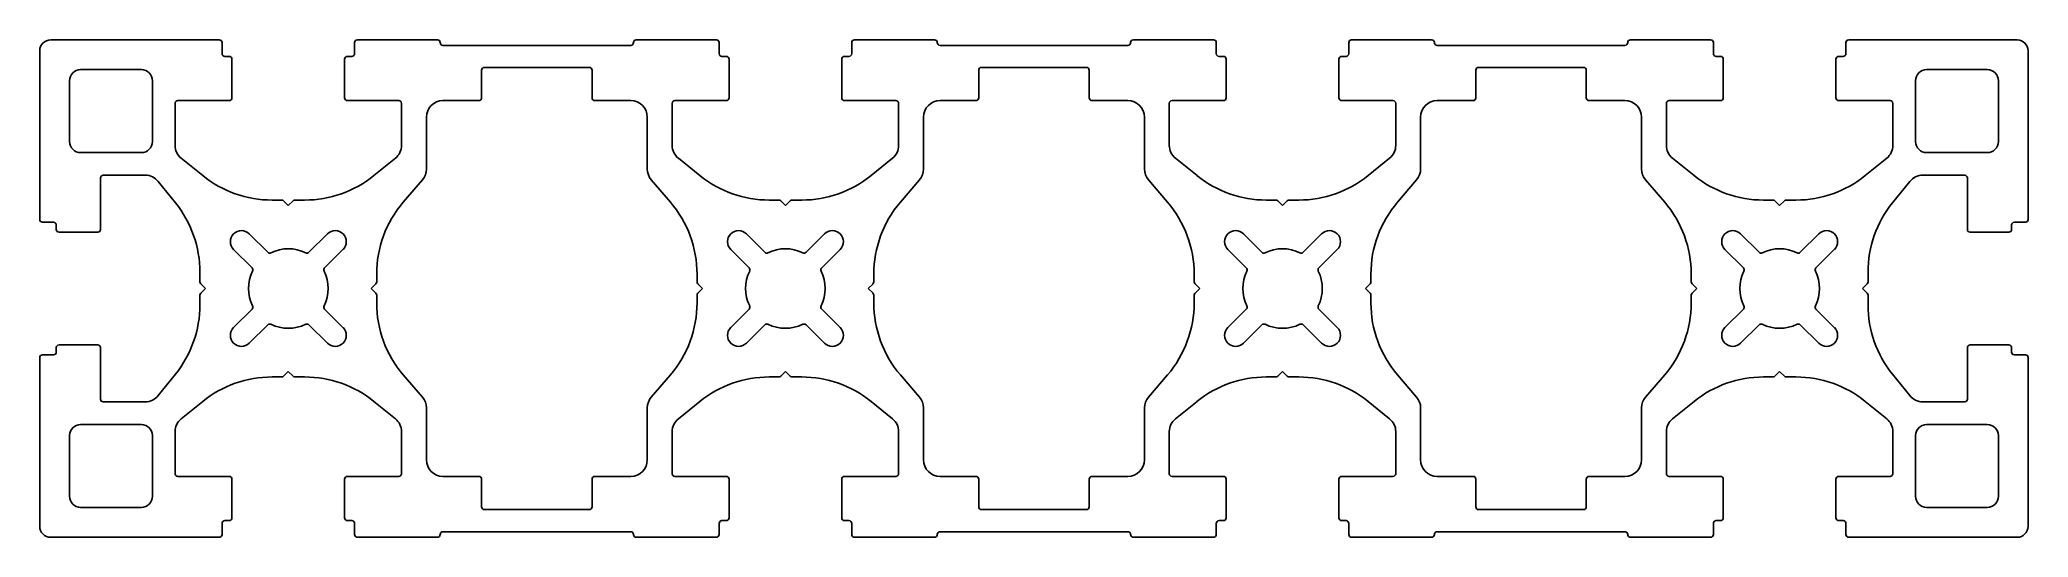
# Model space of a CAD drawing. Header units: millimetres. Extents: x 2 to 182, y 2 to 47.
import ezdxf

# ---------------------------------------------------------------- set-up
doc = ezdxf.new("R2010")
doc.units = ezdxf.units.MM

msp = doc.modelspace()

# ---------------------------------------------------------------- linework, layer by layer
for p, q in [((2.13, 45.79), (2.13, 30.54)), ((18.38, 46.79), (3.13, 46.79)), ((18.63, 45.54), (18.63, 46.54)), ((19.28, 45.29), (18.88, 45.29)), ((19.53, 41.54), (19.53, 45.04)), ((29.73, 45.04), (29.73, 41.54)), ((30.38, 45.29), (29.98, 45.29)), ((30.63, 46.54), (30.63, 45.54)), ((38.13, 46.79), (30.88, 46.79)), ((55.63, 46.29), (38.63, 46.29)), ((63.38, 46.79), (56.13, 46.79)), ((63.63, 45.54), (63.63, 46.54)), ((64.28, 45.29), (63.88, 45.29)), ((64.53, 41.54), (64.53, 45.04)), ((74.73, 45.04), (74.73, 41.54)), ((75.38, 45.29), (74.98, 45.29)), ((75.63, 46.54), (75.63, 45.54)), ((83.13, 46.79), (75.88, 46.79)), ((100.63, 46.29), (83.63, 46.29)), ((108.38, 46.79), (101.13, 46.79)), ((108.63, 45.54), (108.63, 46.54)), ((109.28, 45.29), (108.88, 45.29)), ((109.53, 41.54), (109.53, 45.04)), ((119.73, 45.04), (119.73, 41.54)), ((120.38, 45.29), (119.98, 45.29)), ((120.63, 46.54), (120.63, 45.54)), ((128.13, 46.79), (120.88, 46.79)), ((145.63, 46.29), (128.63, 46.29)), ((153.38, 46.79), (146.13, 46.79)), ((153.63, 45.54), (153.63, 46.54)), ((154.28, 45.29), (153.88, 45.29)), ((154.53, 41.54), (154.53, 45.04)), ((164.73, 45.04), (164.73, 41.54)), ((165.38, 45.29), (164.98, 45.29)), ((165.63, 46.54), (165.63, 45.54)), ((181.13, 46.79), (165.88, 46.79)), ((182.13, 30.54), (182.13, 45.79)), ((5.83, 44.09), (11.33, 44.09)), ((42.13, 41.54), (42.13, 44.04)), ((42.38, 44.29), (51.88, 44.29)), ((52.13, 44.04), (52.13, 41.54)), ((87.13, 41.54), (87.13, 44.04)), ((87.38, 44.29), (96.88, 44.29)), ((97.13, 44.04), (97.13, 41.54)), ((132.13, 41.54), (132.13, 44.04)), ((132.38, 44.29), (141.88, 44.29)), ((142.13, 44.04), (142.13, 41.54)), ((172.93, 44.09), (178.43, 44.09)), ((4.83, 37.59), (4.83, 43.09)), ((12.33, 43.09), (12.33, 37.59)), ((171.93, 37.59), (171.93, 43.09)), ((179.43, 43.09), (179.43, 37.59)), ((14.38, 37.24), (14.38, 41.04)), ((14.63, 41.29), (19.28, 41.29)), ((29.98, 41.29), (34.63, 41.29)), ((34.88, 41.04), (34.88, 37.24)), ((37.13, 35.1), (37.13, 39.79)), ((38.63, 41.29), (41.88, 41.29)), ((52.38, 41.29), (55.63, 41.29)), ((57.13, 39.79), (57.13, 35.1)), ((59.38, 37.24), (59.38, 41.04)), ((59.63, 41.29), (64.28, 41.29)), ((74.98, 41.29), (79.63, 41.29)), ((79.88, 41.04), (79.88, 37.24)), ((82.13, 35.1), (82.13, 39.79)), ((83.63, 41.29), (86.88, 41.29)), ((97.38, 41.29), (100.63, 41.29)), ((102.13, 39.79), (102.13, 35.1)), ((104.38, 37.24), (104.38, 41.04)), ((104.63, 41.29), (109.28, 41.29)), ((119.98, 41.29), (124.63, 41.29)), ((124.88, 41.04), (124.88, 37.24)), ((127.13, 35.1), (127.13, 39.79)), ((128.63, 41.29), (131.88, 41.29)), ((142.38, 41.29), (145.63, 41.29)), ((147.13, 39.79), (147.13, 35.1)), ((149.38, 37.24), (149.38, 41.04)), ((149.63, 41.29), (154.28, 41.29)), ((164.98, 41.29), (169.63, 41.29)), ((169.88, 41.04), (169.88, 37.24)), ((11.33, 36.59), (5.83, 36.59)), ((16.89, 34.5), (14.94, 36.07)), ((34.32, 36.07), (32.38, 34.5)), ((61.89, 34.5), (59.94, 36.07)), ((79.32, 36.07), (77.38, 34.5)), ((106.89, 34.5), (104.94, 36.07)), ((124.32, 36.07), (122.38, 34.5)), ((151.89, 34.5), (149.94, 36.07)), ((169.32, 36.07), (167.38, 34.5)), ((178.43, 36.59), (172.93, 36.59)), ((7.63, 29.64), (7.63, 34.29)), ((7.88, 34.54), (11.69, 34.54)), ((172.58, 34.54), (176.38, 34.54)), ((176.63, 34.29), (176.63, 29.64)), ((12.85, 33.98), (14.42, 32.04)), ((35.04, 32.1), (36.77, 34.12)), ((57.49, 34.12), (59.23, 32.1)), ((80.04, 32.1), (81.77, 34.12)), ((102.49, 34.12), (104.23, 32.1)), ((125.04, 32.1), (126.77, 34.12)), ((147.49, 34.12), (149.23, 32.1)), ((169.85, 32.04), (171.41, 33.98)), ((24.03, 32.29), (23.16, 32.29)), ((24.63, 31.79), (24.21, 32.22)), ((25.06, 32.22), (24.63, 31.79)), ((26.11, 32.29), (25.24, 32.29)), ((69.03, 32.29), (68.16, 32.29)), ((69.63, 31.79), (69.21, 32.22)), ((70.06, 32.22), (69.63, 31.79)), ((71.11, 32.29), (70.24, 32.29)), ((114.03, 32.29), (113.16, 32.29)), ((114.63, 31.79), (114.21, 32.22)), ((115.06, 32.22), (114.63, 31.79)), ((116.11, 32.29), (115.24, 32.29)), ((159.03, 32.29), (158.16, 32.29)), ((159.63, 31.79), (159.21, 32.22)), ((160.06, 32.22), (159.63, 31.79)), ((161.11, 32.29), (160.24, 32.29)), ((2.38, 30.29), (3.38, 30.29)), ((3.63, 30.04), (3.63, 29.64)), ((3.88, 29.39), (7.38, 29.39)), ((21.1, 29.24), (22.77, 27.57)), ((26.5, 27.57), (28.17, 29.24)), ((66.1, 29.24), (67.77, 27.57)), ((71.5, 27.57), (73.17, 29.24)), ((111.1, 29.24), (112.77, 27.57)), ((116.5, 27.57), (118.17, 29.24)), ((156.1, 29.24), (157.77, 27.57)), ((161.5, 27.57), (163.17, 29.24)), ((176.88, 29.39), (180.38, 29.39)), ((180.63, 29.64), (180.63, 30.04)), ((180.88, 30.29), (181.88, 30.29)), ((21.35, 26.16), (19.68, 27.83)), ((29.58, 27.83), (27.92, 26.16)), ((66.35, 26.16), (64.68, 27.83)), ((74.58, 27.83), (72.92, 26.16)), ((111.35, 26.16), (109.68, 27.83)), ((119.58, 27.83), (117.92, 26.16)), ((156.35, 26.16), (154.68, 27.83)), ((164.58, 27.83), (162.92, 26.16)), ((16.63, 25.76), (16.63, 24.9)), ((32.63, 24.9), (32.63, 25.59)), ((61.63, 25.59), (61.63, 24.9)), ((77.63, 24.9), (77.63, 25.59)), ((106.63, 25.59), (106.63, 24.9)), ((122.63, 24.9), (122.63, 25.59)), ((151.63, 25.59), (151.63, 24.9)), ((167.63, 24.9), (167.63, 25.76)), ((16.63, 23.69), (16.63, 22.82)), ((16.71, 24.72), (17.13, 24.29)), ((17.13, 24.29), (16.71, 23.87)), ((32.13, 24.29), (32.56, 24.72)), ((32.56, 23.87), (32.13, 24.29)), ((32.63, 22.99), (32.63, 23.69)), ((61.63, 23.69), (61.63, 22.99)), ((61.71, 24.72), (62.13, 24.29)), ((62.13, 24.29), (61.71, 23.87)), ((77.13, 24.29), (77.56, 24.72)), ((77.56, 23.87), (77.13, 24.29)), ((77.63, 22.99), (77.63, 23.69)), ((106.63, 23.69), (106.63, 22.99)), ((106.71, 24.72), (107.13, 24.29)), ((107.13, 24.29), (106.71, 23.87)), ((122.13, 24.29), (122.56, 24.72)), ((122.56, 23.87), (122.13, 24.29)), ((122.63, 22.99), (122.63, 23.69)), ((151.63, 23.69), (151.63, 22.99)), ((151.71, 24.72), (152.13, 24.29)), ((152.13, 24.29), (151.71, 23.87)), ((167.13, 24.29), (167.56, 24.72)), ((167.56, 23.87), (167.13, 24.29)), ((167.63, 22.82), (167.63, 23.69)), ((19.68, 20.76), (21.35, 22.42)), ((27.92, 22.42), (29.58, 20.76)), ((64.68, 20.76), (66.35, 22.42)), ((72.92, 22.42), (74.58, 20.76)), ((109.68, 20.76), (111.35, 22.42)), ((117.92, 22.42), (119.58, 20.76)), ((154.68, 20.76), (156.35, 22.42)), ((162.92, 22.42), (164.58, 20.76)), ((22.77, 21.01), (21.1, 19.34)), ((28.17, 19.34), (26.5, 21.01)), ((67.77, 21.01), (66.1, 19.34)), ((73.17, 19.34), (71.5, 21.01)), ((112.77, 21.01), (111.1, 19.34)), ((118.17, 19.34), (116.5, 21.01)), ((157.77, 21.01), (156.1, 19.34)), ((163.17, 19.34), (161.5, 21.01)), ((2.13, 18.04), (2.13, 2.79)), ((3.38, 18.29), (2.38, 18.29)), ((3.63, 18.94), (3.63, 18.54)), ((7.38, 19.19), (3.88, 19.19)), ((7.63, 14.29), (7.63, 18.94)), ((176.63, 18.94), (176.63, 14.29)), ((180.38, 19.19), (176.88, 19.19)), ((180.63, 18.54), (180.63, 18.94)), ((181.88, 18.29), (180.88, 18.29)), ((182.13, 2.79), (182.13, 18.04)), ((14.42, 16.55), (12.85, 14.6)), ((23.16, 16.29), (24.03, 16.29)), ((24.21, 16.37), (24.63, 16.79)), ((24.63, 16.79), (25.06, 16.37)), ((25.24, 16.29), (26.11, 16.29)), ((36.77, 14.46), (35.04, 16.48)), ((59.23, 16.48), (57.49, 14.46)), ((68.16, 16.29), (69.03, 16.29)), ((69.21, 16.37), (69.63, 16.79)), ((69.63, 16.79), (70.06, 16.37)), ((70.24, 16.29), (71.11, 16.29)), ((81.77, 14.46), (80.04, 16.48)), ((104.23, 16.48), (102.49, 14.46)), ((113.16, 16.29), (114.03, 16.29)), ((114.21, 16.37), (114.63, 16.79)), ((114.63, 16.79), (115.06, 16.37)), ((115.24, 16.29), (116.11, 16.29)), ((126.77, 14.46), (125.04, 16.48)), ((149.23, 16.48), (147.49, 14.46)), ((158.16, 16.29), (159.03, 16.29)), ((159.21, 16.37), (159.63, 16.79)), ((159.63, 16.79), (160.06, 16.37)), ((160.24, 16.29), (161.11, 16.29)), ((171.41, 14.6), (169.85, 16.55)), ((11.69, 14.04), (7.88, 14.04)), ((14.94, 12.51), (16.89, 14.08)), ((32.38, 14.08), (34.32, 12.51)), ((37.13, 8.79), (37.13, 13.49)), ((57.13, 13.49), (57.13, 8.79)), ((59.94, 12.51), (61.89, 14.08)), ((77.38, 14.08), (79.32, 12.51)), ((82.13, 8.79), (82.13, 13.49)), ((102.13, 13.49), (102.13, 8.79)), ((104.94, 12.51), (106.89, 14.08)), ((122.38, 14.08), (124.32, 12.51)), ((127.13, 8.79), (127.13, 13.49)), ((147.13, 13.49), (147.13, 8.79)), ((149.94, 12.51), (151.89, 14.08)), ((167.38, 14.08), (169.32, 12.51)), ((176.38, 14.04), (172.58, 14.04)), ((4.83, 5.49), (4.83, 10.99)), ((5.83, 11.99), (11.33, 11.99)), ((12.33, 10.99), (12.33, 5.49)), ((14.38, 7.54), (14.38, 11.34)), ((34.88, 11.34), (34.88, 7.54)), ((59.38, 7.54), (59.38, 11.34)), ((79.88, 11.34), (79.88, 7.54)), ((104.38, 7.54), (104.38, 11.34)), ((124.88, 11.34), (124.88, 7.54)), ((149.38, 7.54), (149.38, 11.34)), ((169.88, 11.34), (169.88, 7.54)), ((171.93, 5.49), (171.93, 10.99)), ((172.93, 11.99), (178.43, 11.99)), ((179.43, 10.99), (179.43, 5.49)), ((19.28, 7.29), (14.63, 7.29)), ((34.63, 7.29), (29.98, 7.29)), ((41.88, 7.29), (38.63, 7.29)), ((55.63, 7.29), (52.38, 7.29)), ((64.28, 7.29), (59.63, 7.29)), ((79.63, 7.29), (74.98, 7.29)), ((86.88, 7.29), (83.63, 7.29)), ((100.63, 7.29), (97.38, 7.29)), ((109.28, 7.29), (104.63, 7.29)), ((124.63, 7.29), (119.98, 7.29)), ((131.88, 7.29), (128.63, 7.29)), ((145.63, 7.29), (142.38, 7.29)), ((154.28, 7.29), (149.63, 7.29)), ((169.63, 7.29), (164.98, 7.29)), ((19.53, 3.54), (19.53, 7.04)), ((29.73, 7.04), (29.73, 3.54)), ((42.13, 4.54), (42.13, 7.04)), ((52.13, 7.04), (52.13, 4.54)), ((64.53, 3.54), (64.53, 7.04)), ((74.73, 7.04), (74.73, 3.54)), ((87.13, 4.54), (87.13, 7.04)), ((97.13, 7.04), (97.13, 4.54)), ((109.53, 3.54), (109.53, 7.04)), ((119.73, 7.04), (119.73, 3.54)), ((132.13, 4.54), (132.13, 7.04)), ((142.13, 7.04), (142.13, 4.54)), ((154.53, 3.54), (154.53, 7.04)), ((164.73, 7.04), (164.73, 3.54)), ((11.33, 4.49), (5.83, 4.49)), ((51.88, 4.29), (42.38, 4.29)), ((96.88, 4.29), (87.38, 4.29)), ((141.88, 4.29), (132.38, 4.29)), ((178.43, 4.49), (172.93, 4.49)), ((18.63, 2.04), (18.63, 3.04)), ((18.88, 3.29), (19.28, 3.29)), ((29.98, 3.29), (30.38, 3.29)), ((30.63, 3.04), (30.63, 2.04)), ((38.63, 2.29), (55.63, 2.29)), ((63.63, 2.04), (63.63, 3.04)), ((63.88, 3.29), (64.28, 3.29)), ((74.98, 3.29), (75.38, 3.29)), ((75.63, 3.04), (75.63, 2.04)), ((83.63, 2.29), (100.63, 2.29)), ((108.63, 2.04), (108.63, 3.04)), ((108.88, 3.29), (109.28, 3.29)), ((119.98, 3.29), (120.38, 3.29)), ((120.63, 3.04), (120.63, 2.04)), ((128.63, 2.29), (145.63, 2.29)), ((153.63, 2.04), (153.63, 3.04)), ((153.88, 3.29), (154.28, 3.29)), ((164.98, 3.29), (165.38, 3.29)), ((165.63, 3.04), (165.63, 2.04)), ((3.13, 1.79), (18.38, 1.79)), ((30.88, 1.79), (38.13, 1.79)), ((56.13, 1.79), (63.38, 1.79)), ((75.88, 1.79), (83.13, 1.79)), ((101.13, 1.79), (108.38, 1.79)), ((120.88, 1.79), (128.13, 1.79)), ((146.13, 1.79), (153.38, 1.79)), ((165.88, 1.79), (181.13, 1.79))]:
    msp.add_line(p, q)
for centre, radius, start, end in [((3.13, 45.79), 1, 90, 180), ((18.38, 46.54), 0.25, 0, 90), ((18.88, 45.54), 0.25, 180, 270), ((19.28, 45.04), 0.25, 0, 90), ((29.98, 45.04), 0.25, 90, 180), ((30.38, 45.54), 0.25, 270, 0), ((30.88, 46.54), 0.25, 90, 180), ((38.13, 46.54), 0.25, 0, 90), ((38.63, 46.54), 0.25, 180, 270), ((55.63, 46.54), 0.25, 270, 0), ((56.13, 46.54), 0.25, 90, 180), ((63.38, 46.54), 0.25, 0, 90), ((63.88, 45.54), 0.25, 180, 270), ((64.28, 45.04), 0.25, 0, 90), ((74.98, 45.04), 0.25, 90, 180), ((75.38, 45.54), 0.25, 270, 0), ((75.88, 46.54), 0.25, 90, 180), ((83.13, 46.54), 0.25, 0, 90), ((83.63, 46.54), 0.25, 180, 270), ((100.63, 46.54), 0.25, 270, 0), ((101.13, 46.54), 0.25, 90, 180), ((108.38, 46.54), 0.25, 0, 90), ((108.88, 45.54), 0.25, 180, 270), ((109.28, 45.04), 0.25, 0, 90), ((119.98, 45.04), 0.25, 90, 180), ((120.38, 45.54), 0.25, 270, 0), ((120.88, 46.54), 0.25, 90, 180), ((128.13, 46.54), 0.25, 0, 90), ((128.63, 46.54), 0.25, 180, 270), ((145.63, 46.54), 0.25, 270, 0), ((146.13, 46.54), 0.25, 90, 180), ((153.38, 46.54), 0.25, 0, 90), ((153.88, 45.54), 0.25, 180, 270), ((154.28, 45.04), 0.25, 0, 90), ((164.98, 45.04), 0.25, 90, 180), ((165.38, 45.54), 0.25, 270, 0), ((165.88, 46.54), 0.25, 90, 180), ((181.13, 45.79), 1, 0, 90), ((5.83, 43.09), 1, 90, 180), ((11.33, 43.09), 1, 0, 90), ((42.38, 44.04), 0.25, 90, 180), ((51.88, 44.04), 0.25, 0, 90), ((87.38, 44.04), 0.25, 90, 180), ((96.88, 44.04), 0.25, 0, 90), ((132.38, 44.04), 0.25, 90, 180), ((141.88, 44.04), 0.25, 0, 90), ((172.93, 43.09), 1, 90, 180), ((178.43, 43.09), 1, 0, 90), ((19.28, 41.54), 0.25, 270, 0), ((29.98, 41.54), 0.25, 180, 270), ((41.88, 41.54), 0.25, 270, 0), ((52.38, 41.54), 0.25, 180, 270), ((64.28, 41.54), 0.25, 270, 0), ((74.98, 41.54), 0.25, 180, 270), ((86.88, 41.54), 0.25, 270, 0), ((97.38, 41.54), 0.25, 180, 270), ((109.28, 41.54), 0.25, 270, 0), ((119.98, 41.54), 0.25, 180, 270), ((131.88, 41.54), 0.25, 270, 0), ((142.38, 41.54), 0.25, 180, 270), ((154.28, 41.54), 0.25, 270, 0), ((164.98, 41.54), 0.25, 180, 270), ((14.63, 41.04), 0.25, 90, 180), ((34.63, 41.04), 0.25, 360, 90), ((38.63, 39.79), 1.5, 90, 180), ((55.63, 39.79), 1.5, 0, 90), ((59.63, 41.04), 0.25, 90, 180), ((79.63, 41.04), 0.25, 360, 90), ((83.63, 39.79), 1.5, 90, 180), ((100.63, 39.79), 1.5, 0, 90), ((104.63, 41.04), 0.25, 90, 180), ((124.63, 41.04), 0.25, 360, 90), ((128.63, 39.79), 1.5, 90, 180), ((145.63, 39.79), 1.5, 0, 90), ((149.63, 41.04), 0.25, 90, 180), ((169.63, 41.04), 0.25, 360, 90), ((5.83, 37.59), 1, 180, 270), ((11.33, 37.59), 1, 270, 360), ((15.88, 37.24), 1.5, 180, 231.1418), ((33.38, 37.24), 1.5, 308.8582, 0), ((60.88, 37.24), 1.5, 180, 231.1418), ((78.38, 37.24), 1.5, 308.8582, 0), ((105.88, 37.24), 1.5, 180, 231.1418), ((123.38, 37.24), 1.5, 308.8582, 0), ((150.88, 37.24), 1.5, 180, 231.1418), ((168.38, 37.24), 1.5, 308.8582, 0), ((172.93, 37.59), 1, 180, 270), ((178.43, 37.59), 1, 270, 360), ((7.88, 34.29), 0.25, 90, 180), ((11.69, 33.04), 1.5, 38.8582, 90), ((23.16, 42.29), 10, 231.1418, 270), ((26.11, 42.29), 10, 270, 308.8582), ((35.63, 35.1), 1.5, 319.3987, 0), ((58.63, 35.1), 1.5, 180, 220.6013), ((68.16, 42.29), 10, 231.1418, 270), ((71.11, 42.29), 10, 270, 308.8582), ((80.63, 35.1), 1.5, 319.3987, 0), ((103.63, 35.1), 1.5, 180, 220.6013), ((113.16, 42.29), 10, 231.1418, 270), ((116.11, 42.29), 10, 270, 308.8582), ((125.63, 35.1), 1.5, 319.3987, 360), ((148.63, 35.1), 1.5, 180, 220.6013), ((158.16, 42.29), 10, 231.1418, 270), ((161.11, 42.29), 10, 270, 308.8582), ((172.58, 33.04), 1.5, 90, 141.1418), ((176.38, 34.29), 0.25, 360, 90), ((6.63, 25.76), 10, 0, 38.8582), ((24.03, 32.04), 0.25, 45, 90), ((25.24, 32.04), 0.25, 90, 135), ((42.63, 25.59), 10, 139.3987, 180), ((51.63, 25.59), 10, 0, 40.6013), ((69.03, 32.04), 0.25, 45, 90), ((70.24, 32.04), 0.25, 90, 135), ((87.63, 25.59), 10, 139.3987, 180), ((96.63, 25.59), 10, 0, 40.6013), ((114.03, 32.04), 0.25, 45, 90), ((115.24, 32.04), 0.25, 90, 135), ((132.63, 25.59), 10, 139.3987, 180), ((141.63, 25.59), 10, 0, 40.6013), ((159.03, 32.04), 0.25, 45, 90), ((160.24, 32.04), 0.25, 90, 135), ((177.63, 25.76), 10, 141.1418, 180), ((2.38, 30.54), 0.25, 180, 270), ((3.38, 30.04), 0.25, 360, 90), ((3.88, 29.64), 0.25, 180, 270), ((7.38, 29.64), 0.25, 270, 0), ((20.39, 28.53), 1, 45, 225), ((28.88, 28.53), 1, 315, 135), ((65.39, 28.53), 1, 45, 225), ((73.88, 28.53), 1, 315, 135), ((110.39, 28.53), 1, 45, 225), ((118.88, 28.53), 1, 315, 135), ((155.39, 28.53), 1, 45, 225), ((163.88, 28.53), 1, 315, 135), ((176.88, 29.64), 0.25, 180, 270), ((180.38, 29.64), 0.25, 270, 0), ((180.88, 30.04), 0.25, 90, 180), ((181.88, 30.54), 0.25, 270, 0), ((22.94, 27.75), 0.25, 225, 296.0541), ((24.63, 24.29), 3.6, 63.9459, 116.0541), ((26.32, 27.75), 0.25, 243.9459, 315), ((67.94, 27.75), 0.25, 225, 296.0541), ((69.63, 24.29), 3.6, 63.9459, 116.0541), ((71.32, 27.75), 0.25, 243.9459, 315), ((112.94, 27.75), 0.25, 225, 296.0541), ((114.63, 24.29), 3.6, 63.9459, 116.0541), ((116.32, 27.75), 0.25, 243.9459, 315), ((157.94, 27.75), 0.25, 225, 296.0541), ((159.63, 24.29), 3.6, 63.9459, 116.0541), ((161.32, 27.75), 0.25, 243.9459, 315), ((24.63, 24.29), 3.6, 153.9459, 206.0541), ((21.17, 25.98), 0.25, 333.9459, 45), ((28.09, 25.98), 0.25, 135, 206.0541), ((24.63, 24.29), 3.6, 333.9459, 26.0541), ((69.63, 24.29), 3.6, 153.9459, 206.0541), ((66.17, 25.98), 0.25, 333.9459, 45), ((73.09, 25.98), 0.25, 135, 206.0541), ((69.63, 24.29), 3.6, 333.9459, 26.0541), ((114.63, 24.29), 3.6, 153.9459, 206.0541), ((111.17, 25.98), 0.25, 333.9459, 45), ((118.09, 25.98), 0.25, 135, 206.0541), ((114.63, 24.29), 3.6, 333.9459, 26.0541), ((159.63, 24.29), 3.6, 153.9459, 206.0541), ((156.17, 25.98), 0.25, 333.9459, 45), ((163.09, 25.98), 0.25, 135, 206.0541), ((159.63, 24.29), 3.6, 333.9459, 26.0541), ((16.88, 24.9), 0.25, 180, 225), ((16.88, 23.69), 0.25, 135, 180), ((32.38, 24.9), 0.25, 315, 0), ((32.38, 23.69), 0.25, 360, 45), ((61.88, 24.9), 0.25, 180, 225), ((61.88, 23.69), 0.25, 135, 180), ((77.38, 24.9), 0.25, 315, 0), ((77.38, 23.69), 0.25, 360, 45), ((106.88, 24.9), 0.25, 180, 225), ((106.88, 23.69), 0.25, 135, 180), ((122.38, 24.9), 0.25, 315, 360), ((122.38, 23.69), 0.25, 0, 45), ((151.88, 24.9), 0.25, 180, 225), ((151.88, 23.69), 0.25, 135, 180), ((167.38, 24.9), 0.25, 315, 0), ((167.38, 23.69), 0.25, 0, 45), ((6.63, 22.82), 10, 321.1418, 0), ((21.17, 22.6), 0.25, 315, 26.0541), ((28.09, 22.6), 0.25, 153.9459, 225), ((42.63, 22.99), 10, 180, 220.6013), ((51.63, 22.99), 10, 319.3987, 360), ((66.17, 22.6), 0.25, 315, 26.0541), ((73.09, 22.6), 0.25, 153.9459, 225), ((87.63, 22.99), 10, 180, 220.6013), ((96.63, 22.99), 10, 319.3987, 360), ((111.17, 22.6), 0.25, 315, 26.0541), ((118.09, 22.6), 0.25, 153.9459, 225), ((132.63, 22.99), 10, 180, 220.6013), ((141.63, 22.99), 10, 319.3987, 0), ((156.17, 22.6), 0.25, 315, 26.0541), ((163.09, 22.6), 0.25, 153.9459, 225), ((177.63, 22.82), 10, 180, 218.8582), ((20.39, 20.05), 1, 135, 315), ((22.94, 20.83), 0.25, 63.9459, 135), ((24.63, 24.29), 3.6, 243.9459, 296.0541), ((26.32, 20.83), 0.25, 45, 116.0541), ((28.88, 20.05), 1, 225, 45), ((65.39, 20.05), 1, 135, 315), ((67.94, 20.83), 0.25, 63.9459, 135), ((69.63, 24.29), 3.6, 243.9459, 296.0541), ((71.32, 20.83), 0.25, 45, 116.0541), ((73.88, 20.05), 1, 225, 45), ((110.39, 20.05), 1, 135, 315), ((112.94, 20.83), 0.25, 63.9459, 135), ((114.63, 24.29), 3.6, 243.9459, 296.0541), ((116.32, 20.83), 0.25, 45, 116.0541), ((118.88, 20.05), 1, 225, 45), ((155.39, 20.05), 1, 135, 315), ((157.94, 20.83), 0.25, 63.9459, 135), ((159.63, 24.29), 3.6, 243.9459, 296.0541), ((161.32, 20.83), 0.25, 45, 116.0541), ((163.88, 20.05), 1, 225, 45), ((2.38, 18.04), 0.25, 90, 180), ((3.38, 18.54), 0.25, 270, 0), ((3.88, 18.94), 0.25, 90, 180), ((7.38, 18.94), 0.25, 0, 90), ((176.88, 18.94), 0.25, 90, 180), ((180.38, 18.94), 0.25, 0, 90), ((180.88, 18.54), 0.25, 180, 270), ((181.88, 18.04), 0.25, 0, 90), ((23.16, 6.29), 10, 90, 128.8582), ((24.03, 16.54), 0.25, 270, 315), ((25.24, 16.54), 0.25, 225, 270), ((26.11, 6.29), 10, 51.1418, 90), ((68.16, 6.29), 10, 90, 128.8582), ((69.03, 16.54), 0.25, 270, 315), ((70.24, 16.54), 0.25, 225, 270), ((71.11, 6.29), 10, 51.1418, 90), ((113.16, 6.29), 10, 90, 128.8582), ((114.03, 16.54), 0.25, 270, 315), ((115.24, 16.54), 0.25, 225, 270), ((116.11, 6.29), 10, 51.1418, 90), ((158.16, 6.29), 10, 90, 128.8582), ((159.03, 16.54), 0.25, 270, 315), ((160.24, 16.54), 0.25, 225, 270), ((161.11, 6.29), 10, 51.1418, 90), ((11.69, 15.54), 1.5, 270, 321.1418), ((35.63, 13.49), 1.5, 0, 40.6013), ((58.63, 13.49), 1.5, 139.3987, 180), ((80.63, 13.49), 1.5, 0, 40.6013), ((103.63, 13.49), 1.5, 139.3987, 180), ((125.63, 13.49), 1.5, 0, 40.6013), ((148.63, 13.49), 1.5, 139.3987, 180), ((172.58, 15.54), 1.5, 218.8582, 270), ((7.88, 14.29), 0.25, 180, 270), ((176.38, 14.29), 0.25, 270, 0), ((5.83, 10.99), 1, 90, 180), ((11.33, 10.99), 1, 0, 90), ((15.88, 11.34), 1.5, 128.8582, 180), ((33.38, 11.34), 1.5, 0, 51.1418), ((60.88, 11.34), 1.5, 128.8582, 180), ((78.38, 11.34), 1.5, 0, 51.1418), ((105.88, 11.34), 1.5, 128.8582, 180), ((123.38, 11.34), 1.5, 0, 51.1418), ((150.88, 11.34), 1.5, 128.8582, 180), ((168.38, 11.34), 1.5, 360, 51.1418), ((172.93, 10.99), 1, 90, 180), ((178.43, 10.99), 1, 0, 90), ((14.63, 7.54), 0.25, 180, 270), ((19.28, 7.04), 0.25, 0, 90), ((29.98, 7.04), 0.25, 90, 180), ((34.63, 7.54), 0.25, 270, 0), ((38.63, 8.79), 1.5, 180, 270), ((41.88, 7.04), 0.25, 360, 90), ((52.38, 7.04), 0.25, 90, 180), ((55.63, 8.79), 1.5, 270, 360), ((59.63, 7.54), 0.25, 180, 270), ((64.28, 7.04), 0.25, 0, 90), ((74.98, 7.04), 0.25, 90, 180), ((79.63, 7.54), 0.25, 270, 0), ((83.63, 8.79), 1.5, 180, 270), ((86.88, 7.04), 0.25, 360, 90), ((97.38, 7.04), 0.25, 90, 180), ((100.63, 8.79), 1.5, 270, 360), ((104.63, 7.54), 0.25, 180, 270), ((109.28, 7.04), 0.25, 0, 90), ((119.98, 7.04), 0.25, 90, 180), ((124.63, 7.54), 0.25, 270, 0), ((128.63, 8.79), 1.5, 180, 270), ((131.88, 7.04), 0.25, 0, 90), ((142.38, 7.04), 0.25, 90, 180), ((145.63, 8.79), 1.5, 270, 360), ((149.63, 7.54), 0.25, 180, 270), ((154.28, 7.04), 0.25, 0, 90), ((164.98, 7.04), 0.25, 90, 180), ((169.63, 7.54), 0.25, 270, 0), ((5.83, 5.49), 1, 180, 270), ((11.33, 5.49), 1, 270, 360), ((172.93, 5.49), 1, 180, 270), ((178.43, 5.49), 1, 270, 360), ((42.38, 4.54), 0.25, 180, 270), ((51.88, 4.54), 0.25, 270, 0), ((87.38, 4.54), 0.25, 180, 270), ((96.88, 4.54), 0.25, 270, 0), ((132.38, 4.54), 0.25, 180, 270), ((141.88, 4.54), 0.25, 270, 0), ((3.13, 2.79), 1, 180, 270), ((18.38, 2.04), 0.25, 270, 0), ((18.88, 3.04), 0.25, 90, 180), ((19.28, 3.54), 0.25, 270, 0), ((29.98, 3.54), 0.25, 180, 270), ((30.38, 3.04), 0.25, 360, 90), ((30.88, 2.04), 0.25, 180, 270), ((38.13, 2.04), 0.25, 270, 0), ((38.63, 2.04), 0.25, 90, 180), ((55.63, 2.04), 0.25, 360, 90), ((56.13, 2.04), 0.25, 180, 270), ((63.38, 2.04), 0.25, 270, 0), ((63.88, 3.04), 0.25, 90, 180), ((64.28, 3.54), 0.25, 270, 0), ((74.98, 3.54), 0.25, 180, 270), ((75.38, 3.04), 0.25, 360, 90), ((75.88, 2.04), 0.25, 180, 270), ((83.13, 2.04), 0.25, 270, 0), ((83.63, 2.04), 0.25, 90, 180), ((100.63, 2.04), 0.25, 360, 90), ((101.13, 2.04), 0.25, 180, 270), ((108.38, 2.04), 0.25, 270, 0), ((108.88, 3.04), 0.25, 90, 180), ((109.28, 3.54), 0.25, 270, 0), ((119.98, 3.54), 0.25, 180, 270), ((120.38, 3.04), 0.25, 360, 90), ((120.88, 2.04), 0.25, 180, 270), ((128.13, 2.04), 0.25, 270, 0), ((128.63, 2.04), 0.25, 90, 180), ((145.63, 2.04), 0.25, 360, 90), ((146.13, 2.04), 0.25, 180, 270), ((153.38, 2.04), 0.25, 270, 0), ((153.88, 3.04), 0.25, 90, 180), ((154.28, 3.54), 0.25, 270, 0), ((164.98, 3.54), 0.25, 180, 270), ((165.38, 3.04), 0.25, 360, 90), ((165.88, 2.04), 0.25, 180, 270), ((181.13, 2.79), 1, 270, 0)]:
    msp.add_arc(centre, radius, start, end)

doc.saveas('drawing.dxf')
